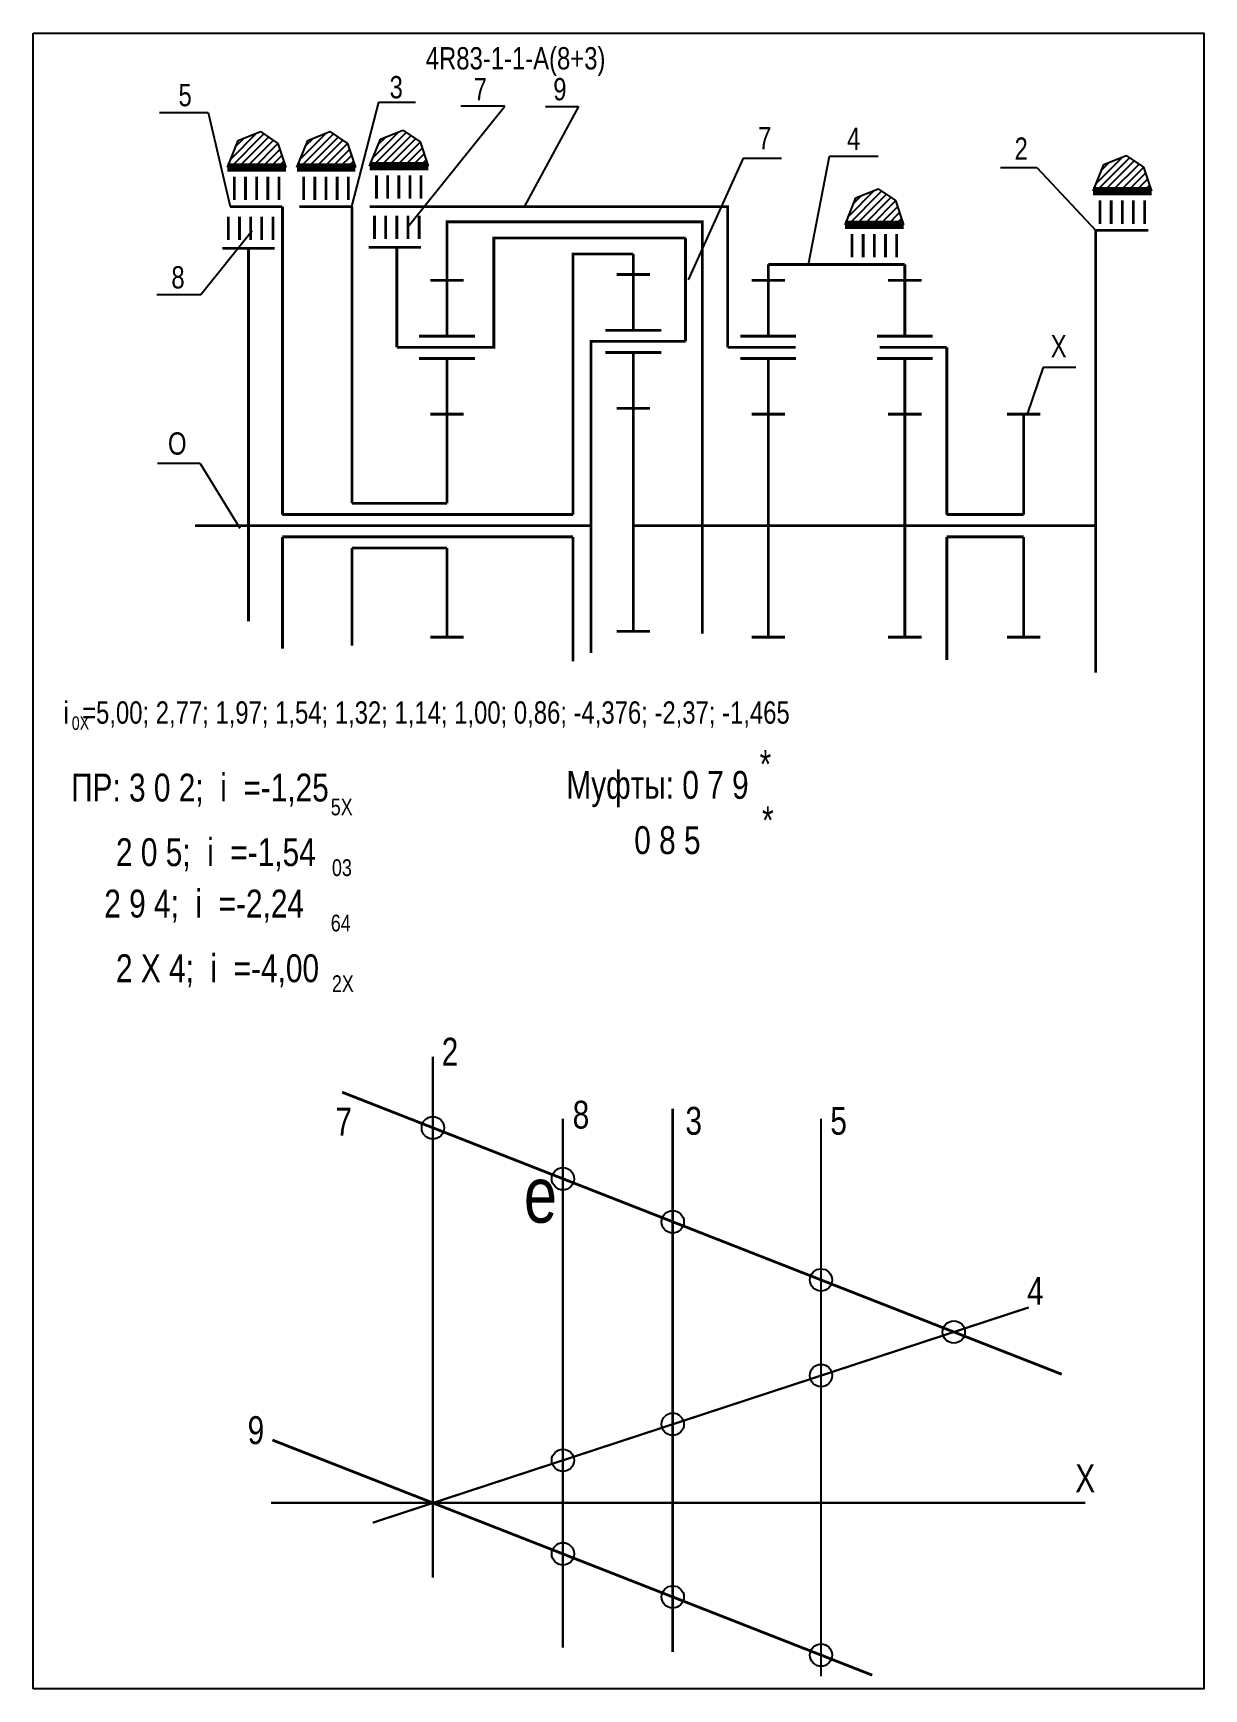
# Model space of a CAD drawing. Extents: x -352 to -142, y 153 to 450.
import ezdxf

# ---------------------------------------------------------------- set-up
doc = ezdxf.new("R2010")
doc.units = 0
doc.header["$LTSCALE"] = 15
doc.layers.get('0').update_dxf_attribs({"linetype": 'CONTINUOUS'})
doc.layers.add('DIM', color=92, linetype='CONTINUOUS')
doc.layers.add('MAIN', color=5, linetype='CONTINUOUS')
doc.styles.add('AMK', font='amk.shx', dxfattribs={"width": 0.8})

msp = doc.modelspace()

# ---------------------------------------------------------------- hatches: boundary and pattern name
at = {"layer": 'DIM'}
h = msp.add_hatch(dxfattribs=at)
h.set_pattern_fill('_USER', color=0, angle=45, style=0, pattern_type=0)
h.set_pattern_definition([(45, (-65.335, 0.0704), (-0.7071068, 0.7071068), [])])
h.paths.add_polyline_path([(-315.63, 430.59), (-317.57, 425.77), (-307.08, 425.77), (-308.53, 430.09), (-311.64, 432.21)])
h = msp.add_hatch(dxfattribs=at)
h.set_pattern_fill('_USER', color=0, angle=45, style=0, pattern_type=0)
h.set_pattern_definition([(45, (-52.8789, 0.0704), (-0.7071068, 0.7071068), [])])
h.paths.add_polyline_path([(-303.17, 430.59), (-305.12, 425.77), (-294.62, 425.77), (-296.07, 430.09), (-299.19, 432.21)])
h = msp.add_hatch(dxfattribs=at)
h.set_pattern_fill('_USER', color=0, angle=45, style=0, pattern_type=0)
h.set_pattern_definition([(45, (-39.8313, 0.3153), (-0.7071068, 0.7071068), [])])
h.paths.add_polyline_path([(-290.13, 430.83), (-292.07, 426.01), (-281.57, 426.01), (-283.02, 430.34), (-286.14, 432.45)])
h = msp.add_hatch(dxfattribs=at)
h.set_pattern_fill('_USER', color=0, angle=45, style=0, pattern_type=0)
h.set_pattern_definition([(45, (89.9377, -4.2019), (-0.7071068, 0.7071068), [])])
h.paths.add_polyline_path([(-160.36, 426.32), (-162.3, 421.5), (-151.81, 421.5), (-153.25, 425.82), (-156.37, 427.94)])
h = msp.add_hatch(dxfattribs=at)
h.set_pattern_fill('_USER', color=0, angle=45, style=0, pattern_type=0)
h.set_pattern_definition([(45, (45.4523, -10.1976), (-0.7071068, 0.7071068), [])])
h.paths.add_polyline_path([(-204.84, 420.32), (-206.79, 415.5), (-196.29, 415.5), (-197.74, 419.82), (-200.86, 421.94)])

# ---------------------------------------------------------------- linework, layer by layer
at = {"const_width": 0.4}
for points in [[(-280.72, 266.24), (-280.72, 172.82)], [(-257.4, 255.14), (-257.4, 160.27)], [(-211.1, 255.14), (-211.1, 155.11)], [(-291.52, 182.67), (-173.85, 221.29)]]:
    msp.add_lwpolyline(points, dxfattribs=at)
at = {"layer": 'DIM', "color": 0}
for p, q in [((-295.24, 418.75), (-290.41, 437.47)), ((-290.41, 437.47), (-283.84, 437.47)), ((-285.14, 415.18), (-267.83, 436.74)), ((-267.83, 436.74), (-275.72, 436.74)), ((-254.6, 436.72), (-264.34, 418.73)), ((-260.51, 436.72), (-254.6, 436.72)), ((-329.75, 435.64), (-321.03, 435.64)), ((-321.03, 435.64), (-317.11, 418.75)), ((-315.63, 430.59), (-311.64, 432.21)), ((-311.64, 432.21), (-308.53, 430.09)), ((-303.17, 430.59), (-299.19, 432.21)), ((-299.19, 432.21), (-296.07, 430.09)), ((-292.07, 426.01), (-290.13, 430.83)), ((-290.13, 430.83), (-286.14, 432.45)), ((-286.14, 432.45), (-283.02, 430.34)), ((-317.57, 425.77), (-315.63, 430.59)), ((-308.53, 430.09), (-307.08, 425.77)), ((-305.12, 425.77), (-303.17, 430.59)), ((-296.07, 430.09), (-294.62, 425.77)), ((-283.02, 430.34), (-281.57, 426.01)), ((-213.38, 408.37), (-209.58, 427.77)), ((-209.58, 427.77), (-200.85, 427.77)), ((-160.36, 426.32), (-156.37, 427.94)), ((-156.37, 427.94), (-153.25, 425.82)), ((-316.32, 425.58), (-309.41, 425.58)), ((-303.87, 425.58), (-296.95, 425.58)), ((-290.82, 425.82), (-283.91, 425.82)), ((-225.07, 427.46), (-234.92, 405.63)), ((-225.07, 427.46), (-218.2, 427.46)), ((-178.93, 425.77), (-172.37, 425.77)), ((-172.37, 425.77), (-161.84, 414.48)), ((-162.3, 421.5), (-160.36, 426.32)), ((-153.25, 425.82), (-151.81, 421.5)), ((-204.84, 420.32), (-200.86, 421.94)), ((-200.86, 421.94), (-197.74, 419.82)), ((-206.79, 415.5), (-204.84, 420.32)), ((-197.74, 419.82), (-196.29, 415.5)), ((-161.05, 421.31), (-154.14, 421.31)), ((-322.35, 402.98), (-313.12, 414.44)), ((-205.54, 415.31), (-198.62, 415.31)), ((-330.25, 402.98), (-322.35, 402.98)), ((-171.28, 389.97), (-174.1, 381.51)), ((-171.28, 389.97), (-165.37, 389.97)), ((-322.49, 372.65), (-330.1, 372.65)), ((-322.49, 372.65), (-315.36, 361.09))]:
    msp.add_line(p, q, dxfattribs=at)
for points, const_width in [([(-307.7, 418.75), (-307.7, 363.51)], 0.5), ([(-295.24, 418.75), (-295.24, 365.51)], 0.5), ([(-227.84, 403.69), (-227.84, 418.73), (-292.09, 418.73)], 0.5), ([(-278.2, 412.16), (-278.2, 416.01), (-232.4, 416.01), (-232.4, 348.96), (-232.4, 342.16)], 0.5), ([(-273.07, 393.51), (-269.8, 393.51), (-269.8, 413.12), (-235.41, 413.12)], 0.5), ([(-235.41, 394.57), (-235.41, 413.12)], 0.5), ([(-161.84, 414.48), (-161.84, 361.51)], 0.5), ([(-318.48, 411.26), (-309.09, 411.26)], 0.5), ([(-313.79, 411.26), (-313.79, 361.51)], 0.5), ([(-292.25, 411.44), (-282.87, 411.44)], 0.5), ([(-287.19, 411.44), (-287.19, 393.51)], 0.5), ([(-244.77, 410.24), (-255.6, 410.24), (-255.6, 363.51)], 0.5), ([(-196.08, 408.37), (-220.57, 408.37)], 0.5), ([(-227.84, 403.69), (-227.84, 393.51)], 0.5), ([(-282.45, 393.51), (-287.19, 393.51)], 0.5), ([(-249.22, 394.57), (-252.36, 394.57), (-252.36, 338.68)], 0.5), ([(-188.54, 393.51), (-188.54, 363.51)], 0.5), ([(-295.24, 365.51), (-278.2, 365.51)], 0.5), ([(-313.79, 364.96), (-313.79, 344.37)], 0.5), ([(-307.7, 363.51), (-255.6, 363.51)], 0.5), ([(-292.05, 363.51), (-278.2, 363.51)], 0.5), ([(-188.54, 363.51), (-174.74, 363.51)], 0.5), ([(-323.4, 361.51), (-252.36, 361.51)], 0.5), ([(-307.7, 359.51), (-255.6, 359.51)], 0.5), ([(-307.7, 359.51), (-307.7, 339.44)], 0.5), ([(-292.05, 359.51), (-278.2, 359.51)], 0.5), ([(-255.6, 359.51), (-255.6, 337.2)], 0.5), ([(-244.77, 361.51), (-220.57, 361.51)], 0.5), ([(-220.57, 361.51), (-189.96, 361.51)], 0.5), ([(-220.57, 361.51), (-161.84, 361.51)], 0.5), ([(-188.54, 359.51), (-174.74, 359.51)], 0.5), ([(-188.54, 359.51), (-188.54, 337.45)], 0.5), ([(-161.84, 361.51), (-161.84, 335.16)], 0.5), ([(-295.24, 357.51), (-278.2, 357.51)], 0.5), ([(-295.24, 357.51), (-295.24, 340.01)], 0.5), ([(-167.93, 209.3), (-296.99, 259.89)], 0.5), ([(-237.7, 256.94), (-237.7, 159.48)], 0.5), ([(-201.92, 155.33), (-309.5, 197.5)], 0.5), ([(-309.78, 186.22), (-163.68, 186.22)], 0.4)]:
    msp.add_lwpolyline(points, dxfattribs=dict(at, const_width=const_width))
for centre in [(-280.72, 253.51), (-257.4, 244.37), (-237.7, 236.65), (-211.1, 226.22), (-187.29, 216.88), (-211.1, 209.07), (-237.7, 200.34), (-257.4, 193.87), (-257.4, 177.08), (-237.7, 169.36), (-211.1, 158.93)]:
    msp.add_circle(centre, 2, dxfattribs=at)
at = {"layer": 'MAIN'}
for points in [[(-352.43, 152.87), (-352.43, 449.87)], [(-352.43, 449.87), (-142.43, 449.87), (-142.43, 152.87), (-352.43, 152.87)]]:
    msp.add_lwpolyline(points, dxfattribs=at)
at = {"layer": 'MAIN', "color": 0}
for points, const_width in [([(-317.57, 425.77), (-307.08, 425.77)], 1.5), ([(-305.12, 425.77), (-294.62, 425.77)], 1.5), ([(-292.07, 426.01), (-281.57, 426.01)], 1.5), ([(-308.34, 424.12), (-308.34, 419.92)], 0.5), ([(-295.89, 424.12), (-295.89, 419.92)], 0.5), ([(-282.84, 424.36), (-282.84, 420.17)], 0.5), ([(-162.3, 421.5), (-151.81, 421.5)], 1.5), ([(-317.11, 418.75), (-307.7, 418.75)], 0.5), ([(-304.65, 418.75), (-295.24, 418.75)], 0.5), ([(-153.07, 419.85), (-153.07, 415.65)], 0.5), ([(-309.42, 416.95), (-309.42, 412.75)], 0.5), ([(-283.19, 417.14), (-283.19, 412.94)], 0.5), ([(-206.79, 415.5), (-196.29, 415.5)], 1.5), ([(-197.55, 413.85), (-197.55, 409.65)], 0.5), ([(-161.84, 414.48), (-152.42, 414.48)], 0.5), ([(-278.2, 405.51), (-278.2, 412.16)], 0.5), ([(-244.77, 406.57), (-244.77, 410.24)], 0.5), ([(-220.57, 405.51), (-220.57, 408.37)], 0.5), ([(-196.08, 395.51), (-196.08, 408.37)], 0.5), ([(-278.2, 405.51), (-281.2, 405.51)], 0.5), ([(-278.2, 395.51), (-278.2, 405.51)], 0.5), ([(-278.2, 405.51), (-275.2, 405.51)], 0.5), ([(-244.77, 406.57), (-247.77, 406.57)], 0.5), ([(-244.77, 396.57), (-244.77, 406.57)], 0.5), ([(-244.77, 406.57), (-241.77, 406.57)], 0.5), ([(-220.57, 405.51), (-223.57, 405.51)], 0.5), ([(-220.57, 395.51), (-220.57, 405.51)], 0.5), ([(-220.57, 405.51), (-217.57, 405.51)], 0.5), ([(-196.08, 405.51), (-199.08, 405.51)], 0.5), ([(-196.08, 405.51), (-193.08, 405.51)], 0.5), ([(-273.07, 393.51), (-282.45, 393.51)], 0.5), ([(-244.77, 392.57), (-249.77, 392.57)], 0.5), ([(-235.41, 394.57), (-249.22, 394.57)], 0.5), ([(-244.77, 382.57), (-244.77, 392.57), (-239.77, 392.57)], 0.5), ([(-215.68, 393.51), (-227.84, 393.51)], 0.5), ([(-188.54, 393.51), (-200.6, 393.51)], 0.5), ([(-278.2, 391.51), (-283.2, 391.51)], 0.5), ([(-278.2, 381.51), (-278.2, 391.51), (-273.2, 391.51)], 0.5), ([(-220.57, 391.51), (-225.57, 391.51)], 0.5), ([(-220.57, 381.51), (-220.57, 391.51), (-215.57, 391.51)], 0.5), ([(-196.08, 391.51), (-201.08, 391.51)], 0.5), ([(-196.08, 381.51), (-196.08, 391.51), (-191.08, 391.51)], 0.5), ([(-278.2, 381.51), (-281.2, 381.51)], 0.5), ([(-278.2, 365.51), (-278.2, 381.51)], 0.5), ([(-278.2, 381.51), (-275.2, 381.51)], 0.5), ([(-244.77, 382.57), (-247.77, 382.57)], 0.5), ([(-244.77, 362.57), (-244.77, 382.57)], 0.5), ([(-244.77, 382.57), (-241.77, 382.57)], 0.5), ([(-220.57, 381.51), (-223.57, 381.51)], 0.5), ([(-220.57, 361.51), (-220.57, 381.51)], 0.5), ([(-220.57, 381.51), (-217.57, 381.51)], 0.5), ([(-196.08, 381.51), (-199.08, 381.51)], 0.5), ([(-196.08, 361.51), (-196.08, 381.51)], 0.5), ([(-196.08, 381.51), (-193.08, 381.51)], 0.5), ([(-174.74, 381.51), (-177.74, 381.51)], 0.5), ([(-174.74, 381.51), (-171.74, 381.51)], 0.5), ([(-174.74, 363.51), (-174.74, 381.51)], 0.5), ([(-244.77, 362.57), (-244.77, 342.57)], 0.5), ([(-220.57, 361.51), (-220.57, 341.51)], 0.5), ([(-196.08, 361.51), (-196.08, 341.51)], 0.5), ([(-174.74, 359.51), (-174.74, 341.51)], 0.5), ([(-278.2, 357.51), (-278.2, 341.51)], 0.5), ([(-278.2, 341.51), (-281.2, 341.51)], 0.5), ([(-278.2, 341.51), (-275.2, 341.51)], 0.5), ([(-244.77, 342.57), (-247.77, 342.57)], 0.5), ([(-244.77, 342.57), (-241.77, 342.57)], 0.5), ([(-220.57, 341.51), (-223.57, 341.51)], 0.5), ([(-220.57, 341.51), (-217.57, 341.51)], 0.5), ([(-196.08, 341.51), (-199.08, 341.51)], 0.5), ([(-196.08, 341.51), (-193.08, 341.51)], 0.5), ([(-174.74, 341.51), (-177.74, 341.51)], 0.5), ([(-174.74, 341.51), (-171.74, 341.51)], 0.5)]:
    msp.add_lwpolyline(points, dxfattribs=dict(at, const_width=const_width))
for points in [[(-316.34, 424.12, 0.5, 0.5, 0), (-316.34, 419.92, 0.5, 0.5, 0)], [(-314.34, 424.12, 0.5, 0.5, 0), (-314.34, 419.92, 0.5, 0.5, 0)], [(-312.34, 424.12, 0.5, 0.5, 0), (-312.34, 419.92, 0.5, 0.5, 0)], [(-310.34, 424.12, 0.5, 0.5, 0), (-310.34, 419.92, 0.5, 0.5, 0)], [(-303.89, 424.12, 0.5, 0.5, 0), (-303.89, 419.92, 0.5, 0.5, 0)], [(-301.89, 424.12, 0.5, 0.5, 0), (-301.89, 419.92, 0.5, 0.5, 0)], [(-299.89, 424.12, 0.5, 0.5, 0), (-299.89, 419.92, 0.5, 0.5, 0)], [(-297.89, 424.12, 0.5, 0.5, 0), (-297.89, 419.92, 0.5, 0.5, 0)], [(-290.84, 424.36, 0.5, 0.5, 0), (-290.84, 420.17, 0.5, 0.5, 0)], [(-288.84, 424.36, 0.5, 0.5, 0), (-288.84, 420.17, 0.5, 0.5, 0)], [(-286.84, 424.36, 0.5, 0.5, 0), (-286.84, 420.17, 0.5, 0.5, 0)], [(-284.84, 424.36, 0.5, 0.5, 0), (-284.84, 420.17, 0.5, 0.5, 0)], [(-161.07, 419.85, 0.5, 0.5, 0), (-161.07, 415.65, 0.5, 0.5, 0)], [(-159.07, 419.85, 0.5, 0.5, 0), (-159.07, 415.65, 0.5, 0.5, 0)], [(-157.07, 419.85, 0.5, 0.5, 0), (-157.07, 415.65, 0.5, 0.5, 0)], [(-155.07, 419.85, 0.5, 0.5, 0), (-155.07, 415.65, 0.5, 0.5, 0)], [(-317.42, 416.95, 0.5, 0.5, 0), (-317.42, 412.75, 0.5, 0.5, 0)], [(-315.42, 416.95, 0.5, 0.5, 0), (-315.42, 412.75, 0.5, 0.5, 0)], [(-313.42, 416.95, 0.5, 0.5, 0), (-313.42, 412.75, 0.5, 0.5, 0)], [(-311.42, 416.95, 0.5, 0.5, 0), (-311.42, 412.75, 0.5, 0.5, 0)], [(-291.19, 417.14, 0.5, 0.5, 0), (-291.19, 412.94, 0.5, 0.5, 0)], [(-289.19, 417.14, 0.5, 0.5, 0), (-289.19, 412.94, 0.5, 0.5, 0)], [(-287.19, 417.14, 0.5, 0.5, 0), (-287.19, 412.94, 0.5, 0.5, 0)], [(-285.19, 417.14, 0.5, 0.5, 0), (-285.19, 412.94, 0.5, 0.5, 0)], [(-205.55, 413.85, 0.5, 0.5, 0), (-205.55, 409.65, 0.5, 0.5, 0)], [(-203.55, 413.85, 0.5, 0.5, 0), (-203.55, 409.65, 0.5, 0.5, 0)], [(-201.55, 413.85, 0.5, 0.5, 0), (-201.55, 409.65, 0.5, 0.5, 0)], [(-199.55, 413.85, 0.5, 0.5, 0), (-199.55, 409.65, 0.5, 0.5, 0)], [(-273.2, 395.51, 0.5, 0.5, 0), (-283.2, 395.51, 0.5, 0.5, 0)], [(-239.77, 396.57, 0.5, 0.5, 0), (-249.77, 396.57, 0.5, 0.5, 0)], [(-215.57, 395.51, 0.5, 0.5, 0), (-225.57, 395.51, 0.5, 0.5, 0)], [(-191.08, 395.51, 0.5, 0.5, 0), (-201.08, 395.51, 0.5, 0.5, 0)]]:
    msp.add_lwpolyline(points, format="xyseb", dxfattribs=at)

# ---------------------------------------------------------------- texts
at = {"layer": 'DIM', "color": 0, "style": 'AMK', "width": 0.8}
for s, height, p in [('4R83-1-1-A(8+3)', 4, (-282, 443.35)), ('5', 4, (-326.35, 436.75)), ('3', 4, (-288.49, 438.17)), ('7', 4, (-273.41, 437.82)), ('9', 4, (-259.13, 437.82)), ('7', 4, (-222.39, 429.03)), ('4', 4, (-206.45, 428.93)), ('2', 4, (-176.39, 427.15)), ('8', 4, (-327.63, 404.06)), ('X', 4, (-169.9, 391.7)), ('O', 4, (-328.24, 374.26)), ('i  =5,00; 2,77; 1,97; 1,54; 1,32; 1,14; 1,00; 0,86; -4,376; -2,37; -1,465', 4, (-346.97, 326)), ('0X', 2.4, (-345.5, 324.9)), ('*', 5, (-222.12, 316.25)), (' ПР: 3 0 2;  i  =-1,25', 5, (-347.1, 312.04)), ('Муфты: 0 7 9', 5, (-256.78, 312.52)), ('5X', 3, (-299.04, 309.56)), ('*', 5, (-221.69, 306.18)), ('       0 8 5', 5, (-255.01, 302.61)), ('    2 0 5;  i  =-1,54', 5, (-343.51, 300.45)), ('03', 3, (-298.83, 298.67)), ('     2 9 4;  i  =-2,24', 5, (-347.1, 291.23)), ('64', 3, (-299.04, 288.74)), ('    2 X 4;  i  =-4,00', 5, (-343.51, 279.63)), ('2X', 3, (-298.83, 277.86)), ('2', 5, (-279.14, 264.66)), ('8', 5, (-255.65, 253.37)), ('7', 5, (-298.21, 252.12)), ('3', 5, (-235.43, 252.26)), ('5', 5, (-209.44, 252.26)), ('e', 10, (-264.4, 236.5)), ('4', 5, (-174.15, 221.76)), ('9', 5, (-313.95, 196.78)), ('X', 5, (-165.5, 188.14))]:
    msp.add_text(s, height=height, dxfattribs=at).set_placement(p)

doc.saveas('drawing.dxf')
